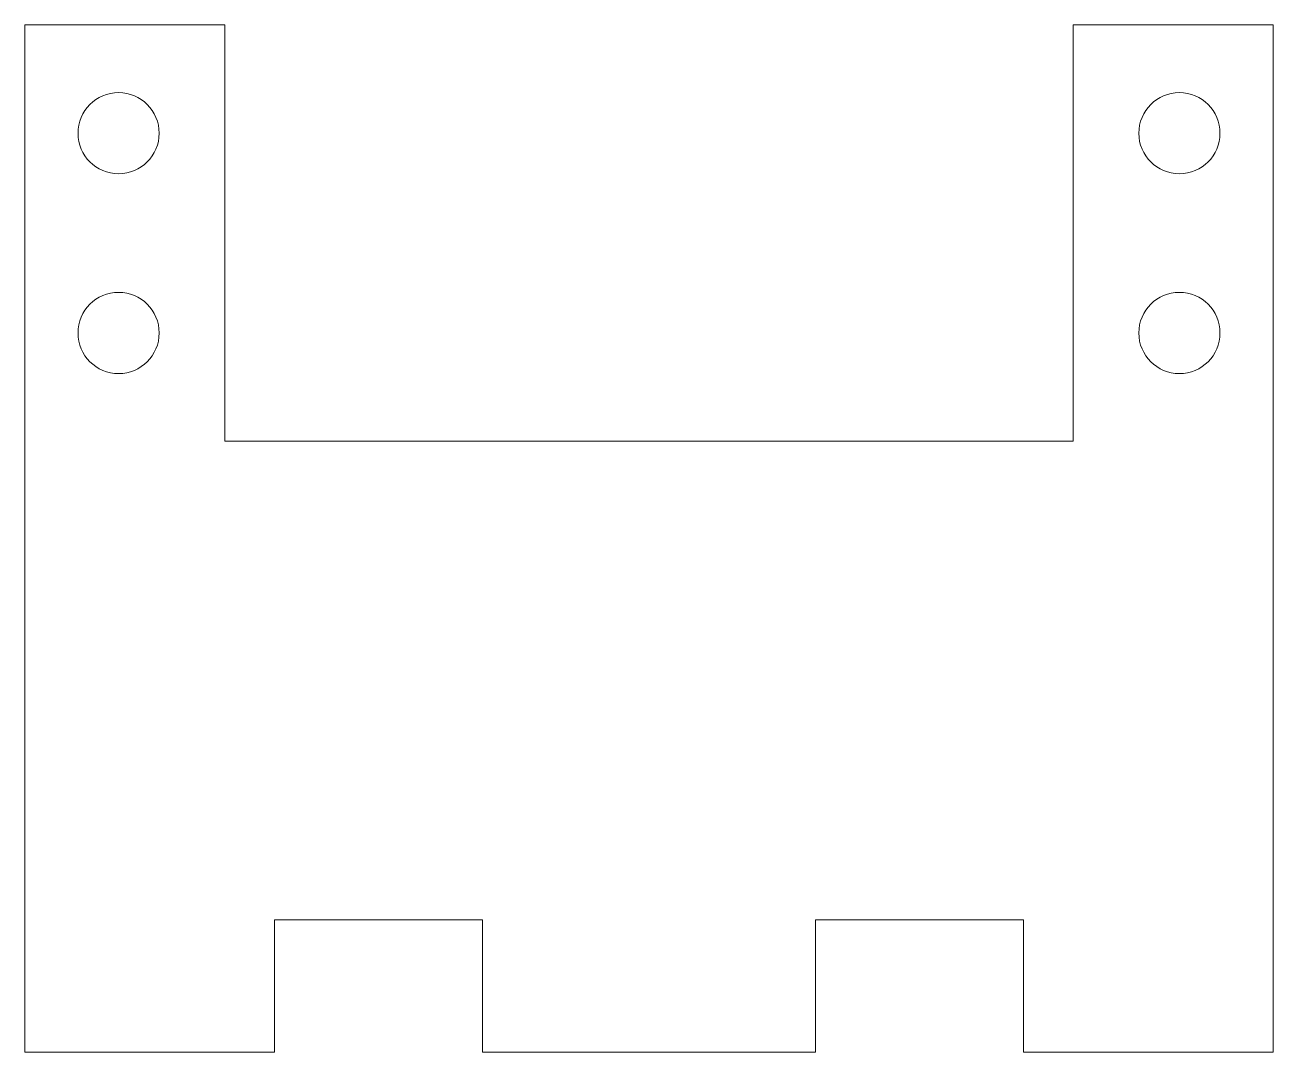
# Model space of a CAD drawing. Header units: inches. Extents: x -1.18 to 1.18, y -1.1 to 0.85.
import ezdxf

# ---------------------------------------------------------------- set-up
doc = ezdxf.new("R2010")
doc.units = ezdxf.units.IN
doc.header["$MEASUREMENT"] = 0

msp = doc.modelspace()

# ---------------------------------------------------------------- linework, layer by layer
at = {"color": 7, "linetype": 'Continuous', "lineweight": 15}
for p, q in [((-0.8031, 0.8465), (-1.1811, 0.8465)), ((-1.1811, 0.8465), (-1.1811, -1.0965)), ((-0.8031, 0.8465), (-0.8031, 0.0591)), ((1.1811, 0.8465), (0.8031, 0.8465)), ((0.8031, 0.0591), (0.8031, 0.8465)), ((1.1811, -1.0965), (1.1811, 0.8465)), ((-0.8031, 0.0591), (0.8031, 0.0591)), ((-0.7087, -1.0965), (-0.7087, -0.8465)), ((-0.7087, -0.8465), (-0.315, -0.8465)), ((-0.315, -0.8465), (-0.315, -1.0965)), ((0.315, -1.0965), (0.315, -0.8465)), ((0.315, -0.8465), (0.7087, -0.8465)), ((0.7087, -0.8465), (0.7087, -1.0965)), ((-1.1811, -1.0965), (-0.7087, -1.0965)), ((-0.315, -1.0965), (0.315, -1.0965)), ((0.7087, -1.0965), (1.1811, -1.0965))]:
    msp.add_line(p, q, dxfattribs=at)
for centre in [(-1.0039, 0.6417), (1.0039, 0.6417), (-1.0039, 0.2638), (1.0039, 0.2638)]:
    msp.add_circle(centre, 0.0768, dxfattribs=at)

doc.saveas('drawing.dxf')
